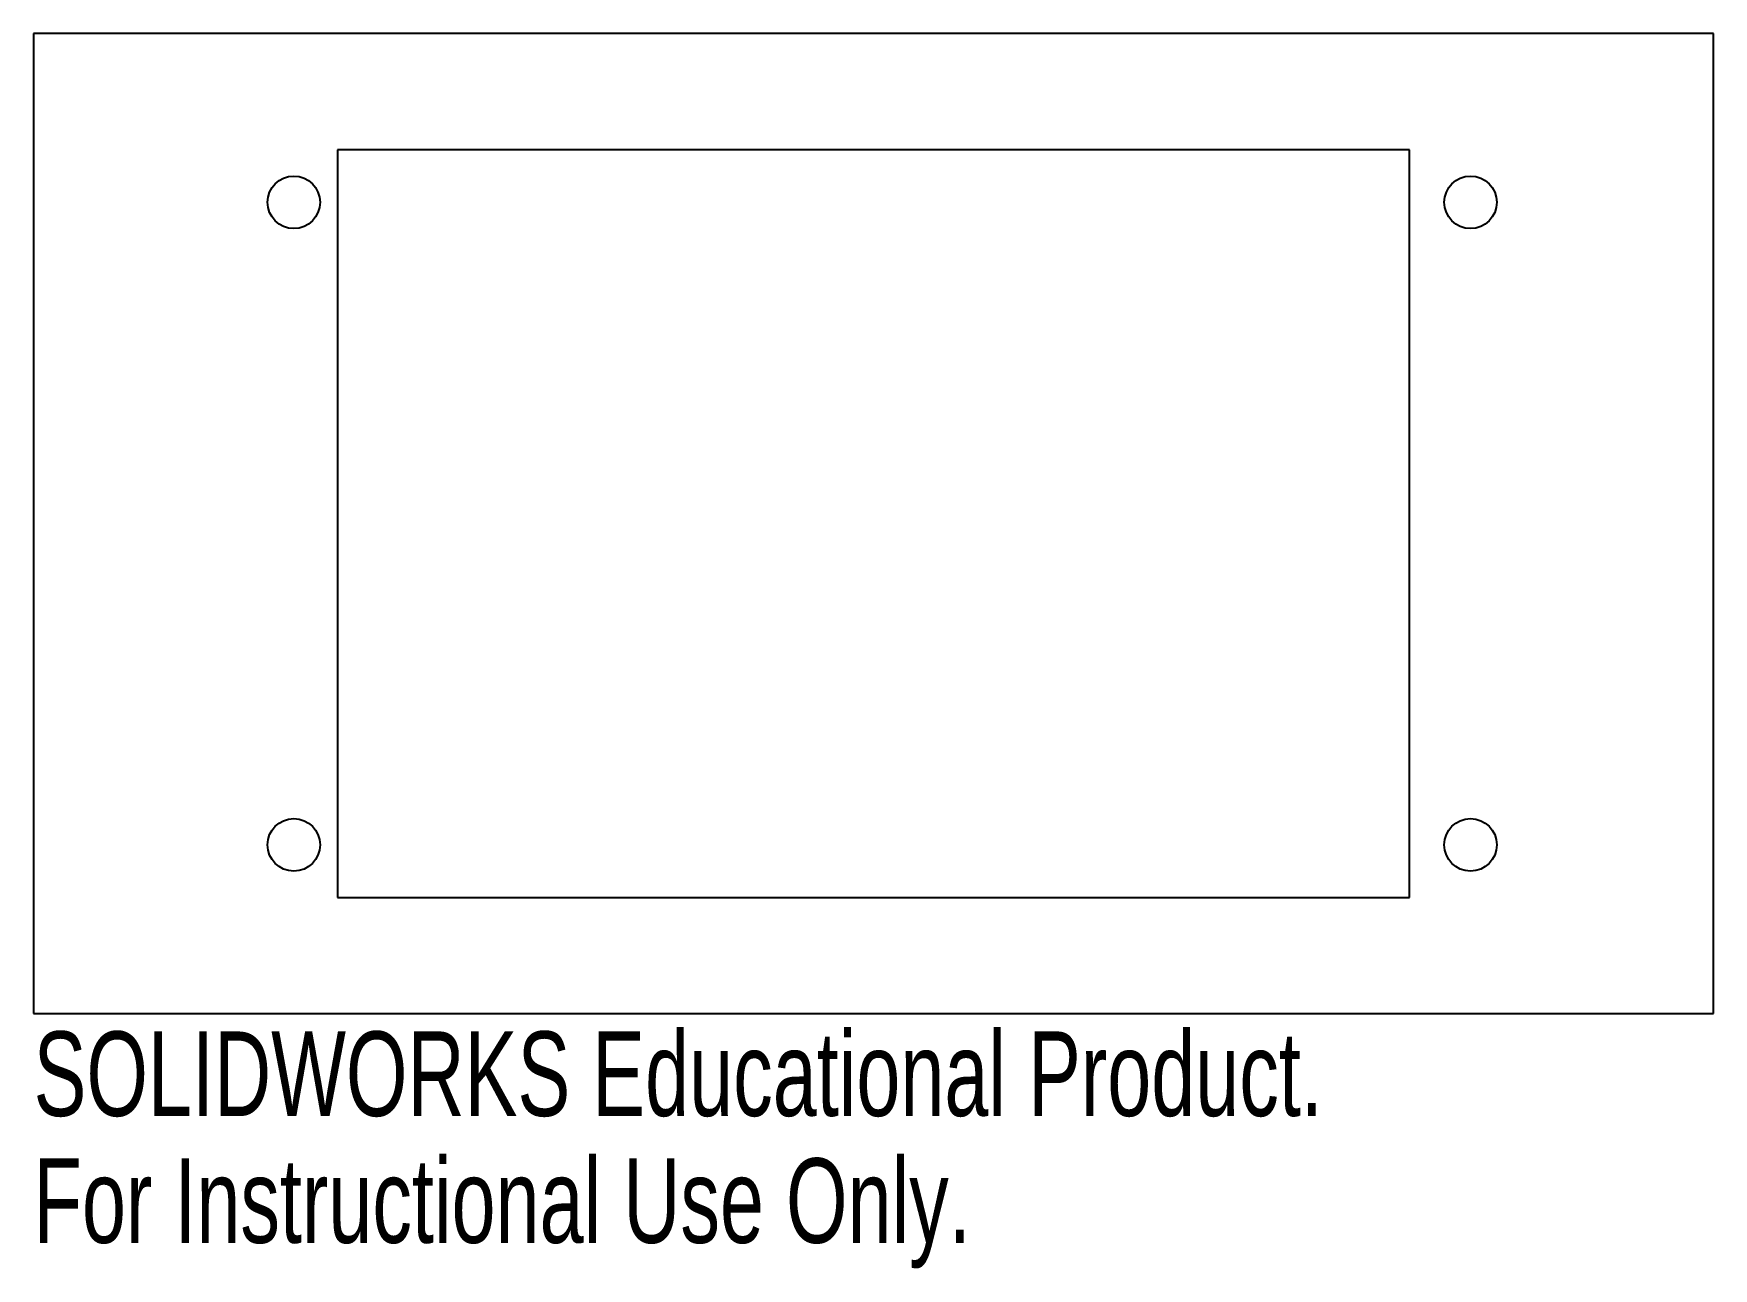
# Model space of a CAD drawing. Header units: millimetres. Extents: x 2 to 98, y -12.6 to 58.
import ezdxf

# ---------------------------------------------------------------- set-up
doc = ezdxf.new("R2010")
doc.units = ezdxf.units.MM
doc.styles.add('SLDTEXTSTYLE0', font='TXT', dxfattribs={"width": 0.7})

msp = doc.modelspace()

# ---------------------------------------------------------------- linework, layer by layer
at = {"color": 7, "linetype": 'Continuous', "lineweight": 25}
for p, q in [((98, 58), (2, 58)), ((2, 58), (2, 2)), ((98, 2), (98, 58)), ((19.37, 51.36), (19.37, 8.64)), ((80.63, 51.36), (19.37, 51.36)), ((80.63, 8.64), (80.63, 51.36)), ((19.37, 8.64), (80.63, 8.64)), ((2, 2), (98, 2))]:
    msp.add_line(p, q, dxfattribs=at)
for centre in [(16.87, 48.36), (84.12, 48.36), (16.87, 11.64), (84.12, 11.64)]:
    msp.add_circle(centre, 1.5, dxfattribs=at)

# ---------------------------------------------------------------- texts
at = {"color": 7, "linetype": 'Continuous', "char_height": 4.83362, "attachment_point": 1, "style": 'SLDTEXTSTYLE0'}
for s, insert in [('SOLIDWORKS Educational Product.', (2, 0.98)), ('For Instructional Use Only.', (2, -6.27))]:
    msp.add_mtext(s, dxfattribs=dict(at, insert=insert))

doc.saveas('drawing.dxf')
